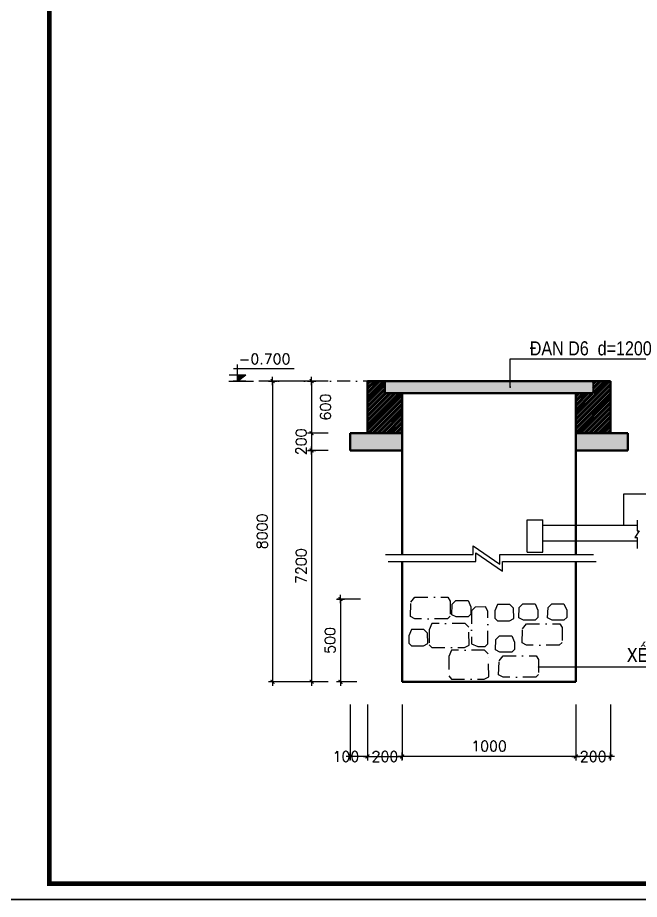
# Model space of a CAD drawing. Header units: millimetres. Extents: x 615730 to 2792744, y 139412 to 597571.
# Drawn here: x 1343579 to 1350746, y 255273 to 265431 of the extents above; entities that cross this region are included whole.
import ezdxf

# ---------------------------------------------------------------- set-up
doc = ezdxf.new("R2010")
doc.units = ezdxf.units.MM
doc.header["$MEASUREMENT"] = 0
doc.header["$PDMODE"] = 34
doc.linetypes.add('CENTER', pattern=[2, 1.25, -0.25, 0.25, -0.25])
doc.linetypes.add('DASHDOT', pattern=[1, 0.5, -0.25, 0, -0.25])
doc.layers.get('0').update_dxf_attribs({"lineweight": 5})
for name, color, linetype, lineweight in [('B', 4, 'Continuous', 18), ('DIM', 7, 'Continuous', 50), ('HATCH', 42, 'Continuous', 5), ('HATCH 1', 17, 'Continuous', 5), ('KT', 148, 'Continuous', 18), ('NETNGOAITUONG', 1, 'Continuous', 40), ('thay', 7, 'Continuous', 15), ('TIM TRUC', 149, 'DASHDOT', 9), ('VLIEU', 250, 'Continuous', 9)]:
    doc.layers.add(name, color=color, linetype=linetype, lineweight=lineweight)
for name, color, linetype in [('GHICHU', 40, 'Continuous'), ('M1', 7, 'Continuous'), ('MB', 7, 'Continuous'), ('NET2', 5, 'Continuous')]:
    doc.layers.add(name, color=color, linetype=linetype)
doc.styles.add('AVO', font='', dxfattribs={"height": 200})
doc.styles.add('DIM', font='txt.shx', dxfattribs={"height": 120})
doc.styles.add('VSIMPLEX', font='romans.shx')
doc.styles.get('AVO').set_extended_font_data('VNI-Helve-Condense')
doc.dimstyles.new('Copy of vu linh50', dxfattribs={"dimscale": 0, "dimtxt": 180, "dimasz": 0.3, "dimexe": 40, "dimexo": 40, "dimgap": 60, "dimtad": 1, "dimdec": 0, "dimlfac": 0.5, "dimtxsty": 'DIM', "dimblk": 'TICK', "dimcen": 250, "dimdle": 40, "dimclrd": 250, "dimclre": 250, "dimclrt": 2, "dimadec": 0, "dimazin": 0, "dimtfac": 1, "dimtdec": 0, "dimtix": 1, "dimtmove": 2, "dimatfit": 3, "dimldrblk": 'DOT', "dimfxl": 1, "dimlwd": -1, "dimlwe": -1, "dimarcsym": 0})
doc.dimstyles.new('vu linh', dxfattribs={"dimscale": 0, "dimtxt": 140, "dimasz": 30, "dimexe": 40, "dimexo": 40, "dimgap": 60, "dimtad": 1, "dimdec": 0, "dimtxsty": 'DIM', "dimblk": 'TICK', "dimcen": 250, "dimdle": 40, "dimclrd": 250, "dimclre": 250, "dimclrt": 2, "dimadec": 0, "dimazin": 0, "dimtfac": 1, "dimtdec": 0, "dimtix": 1, "dimtmove": 2, "dimatfit": 3, "dimldrblk": 'DOT', "dimfxl": 1, "dimlwd": -1, "dimlwe": -1, "dimarcsym": 0})

# ---------------------------------------------------------------- blocks, each defined once
blk = doc.blocks.new('TICK')
at = {"layer": 'B', "ltscale": 3000}
h = blk.add_hatch(color=256, dxfattribs=at)
edge = h.paths.add_edge_path()
edge.add_line((-68.75, -79.36), (-79.36, -68.75))
edge.add_arc((-68.75, -58.15), 15, 135, 225, ccw=False)
edge.add_line((-79.36, -47.54), (47.54, 79.36))
edge.add_arc((58.15, 68.75), 15, 45, 135, ccw=False)
edge.add_line((68.75, 79.36), (79.36, 68.75))
edge.add_arc((68.75, 58.15), 15, -45, 45, ccw=False)
edge.add_line((79.36, 47.54), (-47.54, -79.36))
edge.add_arc((-58.15, -68.75), 15, 225, 315, ccw=False)
for p, q in [((0, 158.16), (0, -158.16)), ((-158.16, 0), (158.16, 0))]:
    blk.add_line(p, q, dxfattribs=at)
blk = doc.blocks.new('*D2388')
at = {"layer": 'DEFPOINTS', "color": 0, "ltscale": 10, "transparency": 16777216}
for p in [(1347197, 261244), (1346968, 260644), (1347197, 260644)]:
    blk.add_point(p, dxfattribs=at)
at = {"layer": 'KT', "color": 250, "ltscale": 10, "transparency": 16777216}
for p, q in [((1347157, 261244), (1346928, 261244)), ((1346968, 261244), (1346968, 260645)), ((1347157, 260644), (1346928, 260644))]:
    blk.add_line(p, q, dxfattribs=at)
at = {"layer": 'KT', "color": 250, "ltscale": 10, "transparency": 16777216, "xscale": 0.3, "yscale": 0.3, "zscale": 0.3}
for p, rotation in [((1346968, 261244), 90), ((1346968, 260644), 270)]:
    blk.add_blockref('TICK', p, dxfattribs=dict(at, rotation=rotation))
at = {"layer": 'KT', "color": 2, "ltscale": 10, "transparency": 16777216, "insert": (1347128, 260944), "char_height": 120, "attachment_point": 5, "rotation": 90, "style": 'DIM'}
blk.add_mtext('600', dxfattribs=at)
blk = doc.blocks.new('_DOT')
at = {"color": 0, "linetype": 'ByBlock'}
blk.add_line((-0.5, 0), (-1, 0), dxfattribs=at)
at = {"color": 0, "linetype": 'ByBlock', "const_width": 0.5}
blk.add_lwpolyline([(-0.25, 0, 1), (0.25, 0, 1)], format="xyb", close=True, dxfattribs=at)
blk = doc.blocks.new('*D2389')
at = {"layer": 'DEFPOINTS', "color": 0, "ltscale": 10, "transparency": 16777216}
for p in [(1347197, 260644), (1346968, 260444), (1347197, 260444)]:
    blk.add_point(p, dxfattribs=at)
at = {"layer": 'KT', "color": 250, "ltscale": 10, "transparency": 16777216}
for p, q in [((1347157, 260644), (1346928, 260644)), ((1346968, 260645), (1346968, 260645)), ((1346968, 260644), (1346968, 260444)), ((1347157, 260444), (1346928, 260444)), ((1346968, 260444), (1346968, 260444))]:
    blk.add_line(p, q, dxfattribs=at)
at = {"layer": 'KT', "color": 250, "ltscale": 10, "transparency": 16777216, "xscale": 0.3, "yscale": 0.3, "zscale": 0.3}
for p, rotation in [((1346968, 260644), 270), ((1346968, 260444), 90)]:
    blk.add_blockref('TICK', p, dxfattribs=dict(at, rotation=rotation))
at = {"layer": 'KT', "color": 2, "ltscale": 10, "transparency": 16777216, "insert": (1346848, 260544), "char_height": 120, "attachment_point": 5, "rotation": 90, "style": 'DIM'}
blk.add_mtext('200', dxfattribs=at)
blk = doc.blocks.new('COS-VR')
at = {"color": 2}
for p, q in [((-1, 3), (13.57, 3)), ((0, 0), (0, 4)), ((-2, 1.5), (2, 1.5)), ((0, 0), (2, 1.5))]:
    blk.add_line(p, q, dxfattribs=at)
at = {"color": 1}
blk.add_line((-2.15, 0), (3.8, 0), dxfattribs=at)
at = {"color": 2}
blk.add_solid([(0, 1.5), (0, 0), (2, 1.5)], dxfattribs=at)
at = {"color": 3, "style": 'VSIMPLEX'}
blk.add_attdef('COS-VER', (0.27, 4.05), '', height=2.5, dxfattribs=at)
blk = doc.blocks.new('*D2390')
at = {"layer": 'DEFPOINTS', "color": 0, "ltscale": 10, "transparency": 16777216}
for p in [(1350013, 257559), (1350413, 257559), (1350013, 256919)]:
    blk.add_point(p, dxfattribs=at)
at = {"layer": 'KT', "color": 250, "ltscale": 10, "transparency": 16777216}
for p, q in [((1350013, 257519), (1350013, 256879)), ((1350413, 257519), (1350413, 256879)), ((1350012, 256919), (1350012, 256919)), ((1350413, 256919), (1350013, 256919)), ((1350413, 256919), (1350413, 256919))]:
    blk.add_line(p, q, dxfattribs=at)
at = {"layer": 'KT', "color": 250, "ltscale": 10, "transparency": 16777216, "xscale": 0.3, "yscale": 0.3, "zscale": 0.3}
blk.add_blockref('TICK', (1350013, 256919), dxfattribs=at)
at = {"layer": 'KT', "color": 250, "ltscale": 10, "transparency": 16777216, "xscale": 0.3, "yscale": 0.3, "zscale": 0.3, "rotation": 180}
blk.add_blockref('TICK', (1350413, 256919), dxfattribs=at)
at = {"layer": 'KT', "color": 2, "ltscale": 10, "transparency": 16777216, "insert": (1350213, 256919), "char_height": 120, "attachment_point": 5, "style": 'DIM'}
blk.add_mtext('200', dxfattribs=at)
blk = doc.blocks.new('*D2391')
at = {"layer": 'DEFPOINTS', "color": 0, "ltscale": 10, "transparency": 16777216}
for p in [(1347613, 257559), (1348013, 257559), (1348013, 256919)]:
    blk.add_point(p, dxfattribs=at)
at = {"layer": 'KT', "color": 250, "ltscale": 10, "transparency": 16777216}
for p, q in [((1347613, 257519), (1347613, 256879)), ((1348013, 257519), (1348013, 256879)), ((1347612, 256919), (1347612, 256919)), ((1347613, 256919), (1348013, 256919)), ((1348013, 256919), (1348013, 256919))]:
    blk.add_line(p, q, dxfattribs=at)
at = {"layer": 'KT', "color": 250, "ltscale": 10, "transparency": 16777216, "xscale": 0.3, "yscale": 0.3, "zscale": 0.3}
blk.add_blockref('TICK', (1347613, 256919), dxfattribs=at)
at = {"layer": 'KT', "color": 250, "ltscale": 10, "transparency": 16777216, "xscale": 0.3, "yscale": 0.3, "zscale": 0.3, "rotation": 180}
blk.add_blockref('TICK', (1348013, 256919), dxfattribs=at)
at = {"layer": 'KT', "color": 2, "ltscale": 10, "transparency": 16777216, "insert": (1347813, 256919), "char_height": 120, "attachment_point": 5, "style": 'DIM'}
blk.add_mtext('200', dxfattribs=at)
blk = doc.blocks.new('*D2392')
at = {"layer": 'DEFPOINTS', "color": 0, "ltscale": 10, "transparency": 16777216}
for p in [(1347413, 257559), (1347613, 257559), (1347413, 256919)]:
    blk.add_point(p, dxfattribs=at)
at = {"layer": 'KT', "color": 250, "ltscale": 10, "transparency": 16777216}
for p, q in [((1347413, 257519), (1347413, 256879)), ((1347613, 257519), (1347613, 256879)), ((1347612, 256919), (1347413, 256919))]:
    blk.add_line(p, q, dxfattribs=at)
at = {"layer": 'KT', "color": 250, "ltscale": 10, "transparency": 16777216, "xscale": 0.3, "yscale": 0.3, "zscale": 0.3, "rotation": 180}
blk.add_blockref('TICK', (1347413, 256919), dxfattribs=at)
at = {"layer": 'KT', "color": 250, "ltscale": 10, "transparency": 16777216, "xscale": 0.3, "yscale": 0.3, "zscale": 0.3}
blk.add_blockref('TICK', (1347613, 256919), dxfattribs=at)
at = {"layer": 'KT', "color": 2, "ltscale": 10, "transparency": 16777216, "insert": (1347363, 256919), "char_height": 120, "attachment_point": 5, "style": 'DIM'}
blk.add_mtext('100', dxfattribs=at)
blk = doc.blocks.new('*D2393')
at = {"layer": 'DEFPOINTS', "color": 0, "ltscale": 10, "transparency": 16777216}
for p in [(1348013, 257559), (1350013, 257559), (1348013, 256919)]:
    blk.add_point(p, dxfattribs=at)
at = {"layer": 'KT', "color": 250, "ltscale": 10, "transparency": 16777216}
for p, q in [((1348013, 257519), (1348013, 256879)), ((1350013, 257519), (1350013, 256879)), ((1350012, 256919), (1348013, 256919))]:
    blk.add_line(p, q, dxfattribs=at)
at = {"layer": 'KT', "color": 250, "ltscale": 10, "transparency": 16777216, "xscale": 0.3, "yscale": 0.3, "zscale": 0.3, "rotation": 180}
blk.add_blockref('TICK', (1348013, 256919), dxfattribs=at)
at = {"layer": 'KT', "color": 250, "ltscale": 10, "transparency": 16777216, "xscale": 0.3, "yscale": 0.3, "zscale": 0.3}
blk.add_blockref('TICK', (1350013, 256919), dxfattribs=at)
at = {"layer": 'KT', "color": 2, "ltscale": 10, "transparency": 16777216, "insert": (1349013, 257039), "char_height": 120, "attachment_point": 5, "style": 'DIM'}
blk.add_mtext('1000', dxfattribs=at)
blk = doc.blocks.new('*D2396')
at = {"layer": 'DEFPOINTS', "color": 0, "ltscale": 10, "transparency": 16777216}
for p in [(1347570, 258733), (1347301, 257780), (1347530, 257780)]:
    blk.add_point(p, dxfattribs=at)
at = {"layer": 'KT', "color": 250, "ltscale": 10, "transparency": 16777216}
for p, q in [((1347530, 258733), (1347261, 258733)), ((1347301, 258733), (1347301, 257780)), ((1347490, 257780), (1347261, 257780))]:
    blk.add_line(p, q, dxfattribs=at)
at = {"layer": 'KT', "color": 250, "ltscale": 10, "transparency": 16777216, "xscale": 0.3, "yscale": 0.3, "zscale": 0.3}
for p, rotation in [((1347301, 258733), 90), ((1347301, 257780), 270)]:
    blk.add_blockref('TICK', p, dxfattribs=dict(at, rotation=rotation))
at = {"layer": 'KT', "color": 2, "ltscale": 10, "transparency": 16777216, "insert": (1347181, 258256), "char_height": 120, "attachment_point": 5, "rotation": 90, "style": 'DIM'}
blk.add_mtext('500', dxfattribs=at)
blk = doc.blocks.new('*D2397')
at = {"layer": 'DEFPOINTS', "color": 0, "ltscale": 10, "transparency": 16777216}
for p in [(1347197, 260444), (1346968, 257780), (1347197, 257780)]:
    blk.add_point(p, dxfattribs=at)
at = {"layer": 'KT', "color": 250, "ltscale": 10, "transparency": 16777216}
for p, q in [((1347157, 260444), (1346928, 260444)), ((1346968, 260444), (1346968, 257780)), ((1347157, 257780), (1346928, 257780))]:
    blk.add_line(p, q, dxfattribs=at)
at = {"layer": 'KT', "color": 250, "ltscale": 10, "transparency": 16777216, "xscale": 0.3, "yscale": 0.3, "zscale": 0.3}
for p, rotation in [((1346968, 260444), 90), ((1346968, 257780), 270)]:
    blk.add_blockref('TICK', p, dxfattribs=dict(at, rotation=rotation))
at = {"layer": 'KT', "color": 2, "ltscale": 10, "transparency": 16777216, "insert": (1346848, 259112), "char_height": 120, "attachment_point": 5, "rotation": 90, "style": 'DIM'}
blk.add_mtext('7200', dxfattribs=at)
blk = doc.blocks.new('*D2398')
at = {"layer": 'DEFPOINTS', "color": 0, "ltscale": 10, "transparency": 16777216}
for p in [(1347072, 261244), (1346518, 257780), (1347072, 257780)]:
    blk.add_point(p, dxfattribs=at)
at = {"layer": 'KT', "color": 250, "ltscale": 10, "transparency": 16777216}
for p, q in [((1347032, 261244), (1346478, 261244)), ((1346518, 261244), (1346518, 257780)), ((1347032, 257780), (1346478, 257780))]:
    blk.add_line(p, q, dxfattribs=at)
at = {"layer": 'KT', "color": 250, "ltscale": 10, "transparency": 16777216, "xscale": 0.3, "yscale": 0.3, "zscale": 0.3}
for p, rotation in [((1346518, 261244), 90), ((1346518, 257780), 270)]:
    blk.add_blockref('TICK', p, dxfattribs=dict(at, rotation=rotation))
at = {"layer": 'KT', "color": 2, "ltscale": 10, "transparency": 16777216, "insert": (1346398, 259512), "char_height": 120, "attachment_point": 5, "rotation": 90, "style": 'DIM'}
blk.add_mtext('8000', dxfattribs=at)

msp = doc.modelspace()

# ---------------------------------------------------------------- hatches: boundary and pattern name
at = {"layer": 'DIM', "ltscale": 2}
h = msp.add_hatch(dxfattribs=at)
h.set_pattern_fill('ANSI31', color=256, scale=300, style=0)
h.set_pattern_definition([(45, (1302866.513, 236568.38), (-26.516504, 26.516504), [])])
h.paths.add_polyline_path([(1350412.6, 261244.3), (1350212.6, 261244.3), (1350212.6, 261104.3), (1350012.6, 261104.3), (1350012.6, 260644.3), (1350412.6, 260644.3)])
h.paths.add_polyline_path([(1348012.6, 261104.3), (1347812.6, 261104.3), (1347812.6, 261244.3), (1347612.6, 261244.3), (1347612.6, 260644.3), (1348012.6, 260644.3)])
at = {"layer": 'HATCH', "ltscale": 10}
h = msp.add_hatch(dxfattribs=at)
h.set_pattern_fill('BT-01', color=256, scale=10, style=0, pattern_type=2)
h.set_pattern_definition([(50, (1302866.51, 236568.38), (71.72602, -6.275213), [7.5, -82.5]), (355, (1302866.51, 236568.38), (-13.87513, 75.21921), [6, -66]), (100.4514, (1302872.49, 236567.856), (57.85094, 68.94395), [6.37402, -70.11421]), (46.1842, (1302866.51, 236588.38), (106.7241, -16.5519), [11.25, -123.75]), (96.6356, (1302875.41, 236587), (93.46627, 97.41179), [9.56103, -105.1713]), (351.1842, (1302866.51, 236588.38), (93.4662, 97.41186), [9, -99]), (21, (1302876.51, 236583.38), (59.690705, -40.26189), [7.5, -82.5]), (326, (1302876.51, 236583.38), (24.33153, 72.515), [6, -66]), (71.4514, (1302881.49, 236580.024), (84.02226, 32.25305), [6.37402, -70.11421]), (37.5, (1302866.513, 236568.38), (1.215986, 33.289385), [0, -65.2, 0, -67, 0, -66.25]), (7.5, (1302866.513, 236568.38), (26.306954, 39.44117), [0, -38.2, 0, -63.7, 0, -25.25]), (327.5, (1302844.213, 236568.38), (53.382244, -2.255487), [0, -25, 0, -78, 0, -103.5]), (317.5, (1302834.213, 236568.38), (58.318617, 10.0105), [0, -32.5, 0, -51.8, 0, -73.5]), (45, (1302866.513, 236568.38), (-30.052038, 30.052038), []), (45, (1302866.513, 236580.63), (-30.052038, 30.052038), [])])
h.paths.add_polyline_path([(1350212.6, 261244.3), (1347812.6, 261244.3), (1347812.6, 261104.3), (1350212.6, 261104.3)])
at = {"layer": 'HATCH 1', "ltscale": 10}
h = msp.add_hatch(dxfattribs=at)
h.set_pattern_fill('AR-CONC', color=256, scale=15, style=0)
h.set_pattern_definition([(50, (1302866.51, 236568.38), (107.58903, -9.41282), [11.25, -123.75]), (355, (1302866.51, 236568.38), (-20.8127, 112.82882), [9, -99]), (100.4514, (1302875.48, 236567.59), (86.7764, 103.41593), [9.56103, -105.17132]), (46.1842, (1302866.51, 236598.38), (160.08616, -24.82785), [16.875, -185.625]), (96.6356, (1302879.85, 236596.31), (140.1994, 146.1177), [14.34154, -157.75695]), (351.1842, (1302866.51, 236598.38), (140.1993, 146.1178), [13.5, -148.5]), (21, (1302881.51, 236590.88), (89.53606, -60.39283), [11.25, -123.75]), (326, (1302881.51, 236590.88), (36.4973, 108.7725), [9, -99]), (71.4514, (1302888.97, 236585.85), (126.0334, 48.37957), [9.56103, -105.17132]), (37.5, (1302866.513, 236568.38), (1.823978, 49.934078), [0, -97.8, 0, -100.5, 0, -99.375]), (7.5, (1302866.513, 236568.38), (39.46043, 59.161757), [0, -57.3, 0, -95.55, 0, -37.875]), (327.5, (1302833.063, 236568.38), (80.073365, -3.38323), [0, -37.5, 0, -117, 0, -155.25]), (317.5, (1302818.06, 236568.38), (87.47793, 15.01575), [0, -48.75, 0, -77.7, 0, -110.25])])
h.paths.add_polyline_path([(1350612.6, 260644.3), (1350012.6, 260644.3), (1350012.6, 260444.3), (1350612.6, 260444.3)])
h.paths.add_polyline_path([(1348012.6, 260444.3), (1348012.6, 260644.3), (1347412.6, 260644.3), (1347412.6, 260444.3)])

# ---------------------------------------------------------------- linework, layer by layer
at = {"layer": 'KT', "ltscale": 10}
for p, q in [((1349452.2, 259646.3), (1349632.2, 259646.3)), ((1349452.2, 259271.4), (1349452.2, 259646.3)), ((1349632.2, 259271.4), (1349632.2, 259646.3)), ((1349632.2, 259582.9), (1350012.6, 259582.9)), ((1350012.6, 259582.9), (1350719.8, 259582.9)), ((1349632.2, 259402.9), (1350012.6, 259402.9)), ((1350012.6, 259402.9), (1350719.8, 259402.9)), ((1349452.2, 259271.4), (1349632.2, 259271.4))]:
    msp.add_line(p, q, dxfattribs=at)
at = {"layer": 'M1', "ltscale": 10}
msp.add_lwpolyline([(1347812.6, 261244.3), (1350212.6, 261244.3), (1350212.6, 261104.3), (1347812.6, 261104.3)], close=True, dxfattribs=at)
at = {"layer": 'MB', "color": 6}
msp.add_line((1350212.6, 261104.3), (1350212.6, 261244.3), dxfattribs=at)
at = {"layer": 'NET2', "ltscale": 10}
msp.add_lwpolyline([(1343242.3, 275537.1), (1343242.3, 255273.1), (1371901.4, 255273.1), (1371901.4, 275537.1)], close=True, dxfattribs=at)
at = {"layer": 'NETNGOAITUONG'}
for p, q in [((1347612.6, 260644.3), (1347612.6, 261244.3)), ((1347612.6, 261244.3), (1350412.6, 261244.3)), ((1347812.6, 261104.3), (1347812.6, 261244.3)), ((1350412.6, 260644.3), (1350412.6, 261244.3)), ((1347812.6, 261104.3), (1350212.6, 261104.3)), ((1348012.6, 259246.4), (1348012.6, 261104.3)), ((1350012.6, 259246.4), (1350012.6, 261104.3)), ((1347412.6, 260444.3), (1347412.6, 260644.3)), ((1347412.6, 260644.3), (1348012.6, 260644.3)), ((1350012.6, 260644.3), (1350612.6, 260644.3)), ((1350612.6, 260444.3), (1350612.6, 260644.3)), ((1347412.6, 260444.3), (1348012.6, 260444.3)), ((1350012.6, 260444.3), (1350612.6, 260444.3)), ((1348012.6, 257779.8), (1348012.6, 259165.4)), ((1350012.6, 257779.8), (1350012.6, 259165.4)), ((1348012.6, 257779.8), (1350012.6, 257779.8))]:
    msp.add_line(p, q, dxfattribs=at)
at = {"layer": 'thay', "lineweight": -2, "ltscale": 10, "const_width": 54.6}
msp.add_lwpolyline([(1371679.3, 275355), (1343943.6, 275355), (1343943.6, 255455.2), (1371679.3, 255455.2)], close=True, dxfattribs=at)
at = {"layer": 'TIM TRUC', "ltscale": 300}
msp.add_lwpolyline([(1350412.6, 261244.3), (1350412.6, 261244.3), (1346064, 261244.3)], dxfattribs=at)
for points in [[(1348566.7, 258709.6), (1348566.7, 258537), (1348535.3, 258505.6), (1348158.5, 258505.6), (1348106.2, 258531.8), (1348111.5, 258695.9), (1348157.8, 258753.5), (1348539.8, 258753.5)], [(1348802.2, 258641.6), (1348802.2, 258557.9), (1348770.8, 258526.6), (1348634.7, 258526.6), (1348582.4, 258552.7), (1348587.6, 258673), (1348629.5, 258714.8), (1348770.8, 258714.8)], [(1348883.7, 258184.4), (1348967.4, 258184.4), (1348998.8, 258215.8), (1348998.8, 258592.6), (1348972.6, 258644.9), (1348852.3, 258639.7), (1348810.5, 258597.8), (1348810.5, 258215.8)], [(1349079.8, 258597.3), (1349079.8, 258513.6), (1349111.2, 258482.3), (1349247.2, 258482.3), (1349299.5, 258508.4), (1349294.3, 258628.7), (1349252.4, 258670.5), (1349111.2, 258670.5)], [(1349576.8, 258604.8), (1349576.8, 258521.2), (1349545.4, 258489.8), (1349409.3, 258489.8), (1349357, 258515.9), (1349362.2, 258636.2), (1349404.1, 258678), (1349545.4, 258678)], [(1349908.5, 258604.8), (1349908.5, 258521.2), (1349877.1, 258489.8), (1349741, 258489.8), (1349688.7, 258515.9), (1349694, 258636.2), (1349735.8, 258678), (1349877.1, 258678)], [(1348323.8, 258378.1), (1348323.8, 258205.5), (1348355.2, 258174.1), (1348732, 258174.1), (1348784.3, 258200.3), (1348779, 258409.5), (1348737.2, 258451.3), (1348355.2, 258451.3)], [(1349854.7, 258404.8), (1349854.7, 258232.2), (1349823.3, 258200.8), (1349446.6, 258200.8), (1349394.2, 258227), (1349399.5, 258391.1), (1349445.9, 258448.7), (1349827.8, 258448.7)], [(1348088.3, 258310.1), (1348088.3, 258226.4), (1348119.7, 258195.1), (1348255.8, 258195.1), (1348308.1, 258221.2), (1348302.9, 258341.5), (1348261, 258383.3), (1348119.7, 258383.3)], [(1349306.6, 258236.7), (1349306.6, 258153), (1349275.2, 258121.7), (1349139.1, 258121.7), (1349086.8, 258147.8), (1349092, 258268.1), (1349133.9, 258309.9), (1349275.2, 258309.9)], [(1348548.8, 258069.6), (1348548.8, 257847.6), (1348580.2, 257808.7), (1348957, 257808.7), (1349009.3, 257834.8), (1349004.1, 258100.9), (1348962.2, 258142.8), (1348580.2, 258142.8)], [(1349584.5, 258036.6), (1349584.5, 257864.1), (1349553.1, 257832.7), (1349176.4, 257832.7), (1349124, 257858.8), (1349129.3, 258022.9), (1349175.6, 258080.5), (1349557.6, 258080.5)]]:
    msp.add_lwpolyline(points, close=True, dxfattribs=at)
at = {"layer": 'VLIEU', "color": 0, "ltscale": 10}
for points in [[(1350719.8, 259643.1), (1350719.8, 259516.8), (1350744.8, 259516.8), (1350691.8, 259440.3), (1350719.8, 259440.3), (1350719.8, 259315.4)], [(1347820, 259246.4), (1348830.8, 259246.4), (1348830.8, 259346.2), (1349136.6, 259134.2), (1349136.6, 259246.4), (1350216, 259246.4)], [(1347851.2, 259165.4), (1348862, 259165.4), (1348862, 259265.1), (1349167.8, 259053.1), (1349167.8, 259165.4), (1350247.2, 259165.4)]]:
    msp.add_lwpolyline(points, dxfattribs=at)

# ---------------------------------------------------------------- block references
at = {"color": 1, "linetype": 'CENTER', "xscale": 48, "yscale": 48, "zscale": 48}
msp.add_blockref('COS-VR', (1346115.2, 261244.3), dxfattribs=at).add_auto_attribs({'COS-VER': '-0.700'})

# ---------------------------------------------------------------- texts
at = {"layer": 'GHICHU', "char_height": 161.7, "width": 4320.085, "attachment_point": 7, "style": 'AVO'}
for s, insert in [('{\\C3;ÑAN D6  d=1200}', (1349483.2, 261537.9)), ('{\\C3;XEÁP ÑAÙ HOÄC CAO 500}', (1350601.8, 257967.7))]:
    msp.add_mtext(s, dxfattribs=dict(at, insert=insert))

# ---------------------------------------------------------------- dimensions: what is measured, and where the dimension line sits
at = {"layer": 'KT', "ltscale": 10}
for base, p1, p2, text, picture, middle in [((1346517.7, 257779.8), (1347072, 261244.3), (1347072, 257779.8), '8000', '*D2398', (1346397.7, 259512)), ((1346968.1, 260444.3), (1347196.9, 260644.3), (1347196.9, 260444.3), '200', '*D2389', (1346848.1, 260544.3)), ((1346968.1, 257779.8), (1347196.9, 260444.3), (1347196.9, 257779.8), '7200', '*D2397', (1346848.1, 259112)), ((1347300.9, 257779.8), (1347570.1, 258733), (1347529.7, 257779.8), '500', '*D2396', (1347180.9, 258256.4))]:
    dim = msp.add_linear_dim(base=base, p1=p1, p2=p2, angle=90, text=text, dimstyle='Copy of vu linh50', override={"dimscale": 1}, dxfattribs=at)
    dim.commit()
    dim.dimension.update_dxf_attribs({"geometry": picture, "text_midpoint": middle})
dim = msp.add_linear_dim(base=(1346968.1, 260644.3), p1=(1347196.9, 261244.3), p2=(1347196.9, 260644.3), angle=90, text='600', dimstyle='Copy of vu linh50', override={"dimscale": 1}, dxfattribs=at)
dim.commit()
dim.dimension.update_dxf_attribs({"geometry": '*D2388', "text_midpoint": (1347128, 260944.3), "dimtype": 160})
for base, p1, p2, text, picture, middle in [((1347412.6, 256918.6), (1347612.6, 257558.5), (1347412.6, 257558.5), '100', '*D2392', (1347362.6, 256918.6)), ((1348012.6, 256918.6), (1347612.6, 257558.5), (1348012.6, 257558.5), '200', '*D2391', (1347812.6, 256918.6)), ((1350012.6, 256918.6), (1350412.6, 257558.5), (1350012.6, 257558.5), '200', '*D2390', (1350212.6, 256918.6))]:
    dim = msp.add_linear_dim(base=base, p1=p1, p2=p2, text=text, dimstyle='Copy of vu linh50', override={"dimscale": 1}, dxfattribs=at)
    dim.commit()
    dim.dimension.update_dxf_attribs({"geometry": picture, "text_midpoint": middle, "dimtype": 160})
dim = msp.add_linear_dim(base=(1348012.6, 256918.6), p1=(1350012.6, 257558.5), p2=(1348012.6, 257558.5), text='1000', dimstyle='Copy of vu linh50', override={"dimscale": 1}, dxfattribs=at)
dim.commit()
dim.dimension.update_dxf_attribs({"geometry": '*D2393', "text_midpoint": (1349012.6, 257038.6)})

# ---------------------------------------------------------------- leaders
for points in [[(1349257.4, 261174.3), (1349257.4, 261499.9), (1351177.1, 261499.9)], [(1350566.2, 259582.9), (1350566.2, 259945.6), (1352545.4, 259945.6)], [(1349584.5, 257950.3), (1352994.3, 257950.3)]]:
    msp.add_leader(points, dimstyle='vu linh', override={"dimscale": 1, "dimasz": 20, "dimtad": 0}, dxfattribs=at)

doc.saveas('drawing.dxf')
